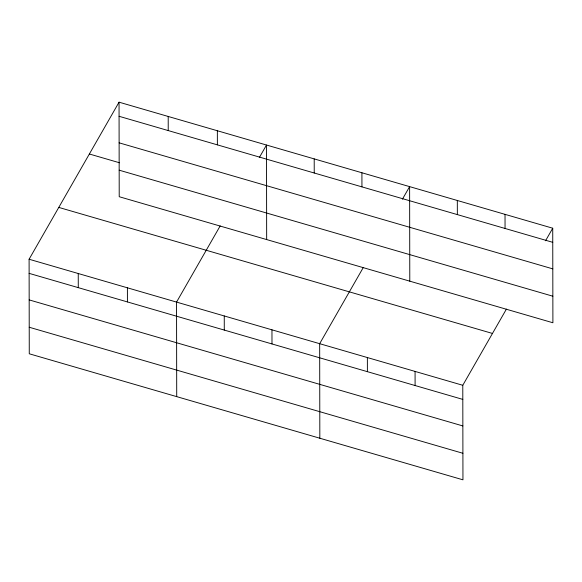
<?xml version="1.0" encoding="UTF-8"?>
<svg xmlns="http://www.w3.org/2000/svg" width="582" height="582" viewBox="0 0 582 582"><rect width="100%" height="100%" fill="white"/><g stroke="black" fill="none" stroke-linecap="round" stroke-linejoin="round"><path stroke-width="0.87" d="M506.413 309.107L462.785 385.284L462.952 479.823L29.267 353.783L29.1 259.237L119.048 102.177L552.733 228.217L552.9 322.763L119.215 196.716L119.048 102.177M220.178 225.918L176.55 302.094L176.717 396.64M259.31 157.591L266.505 145.027L266.665 239.573M363.292 267.509L319.671 343.686L319.831 438.231M402.424 199.19L409.619 186.626L409.786 281.164M545.538 240.781L552.733 228.217M119.077 116.291L552.762 242.33M119.121 142.83L552.805 268.877M89.366 154.004L119.55 162.778M119.172 170.177L552.856 296.216M58.782 207.41L492.467 333.45M29.1 259.237L462.785 385.284M29.122 273.358L462.806 399.398M29.173 299.897L462.857 425.944M29.216 327.244L462.901 453.283M505.031 214.351L505.052 228.471M457.321 200.484L457.35 214.605M415.075 371.418L415.104 385.539M367.373 357.552L367.395 371.672M361.917 172.759L361.939 186.873M314.207 158.893L314.236 173.007M271.961 329.827L271.99 343.94M224.259 315.961L224.281 330.074M217.355 130.746L217.377 144.86M168.205 116.458L168.227 130.579M127.4 287.806L127.429 301.927M78.25 273.525L78.279 287.639"/></g></svg>
